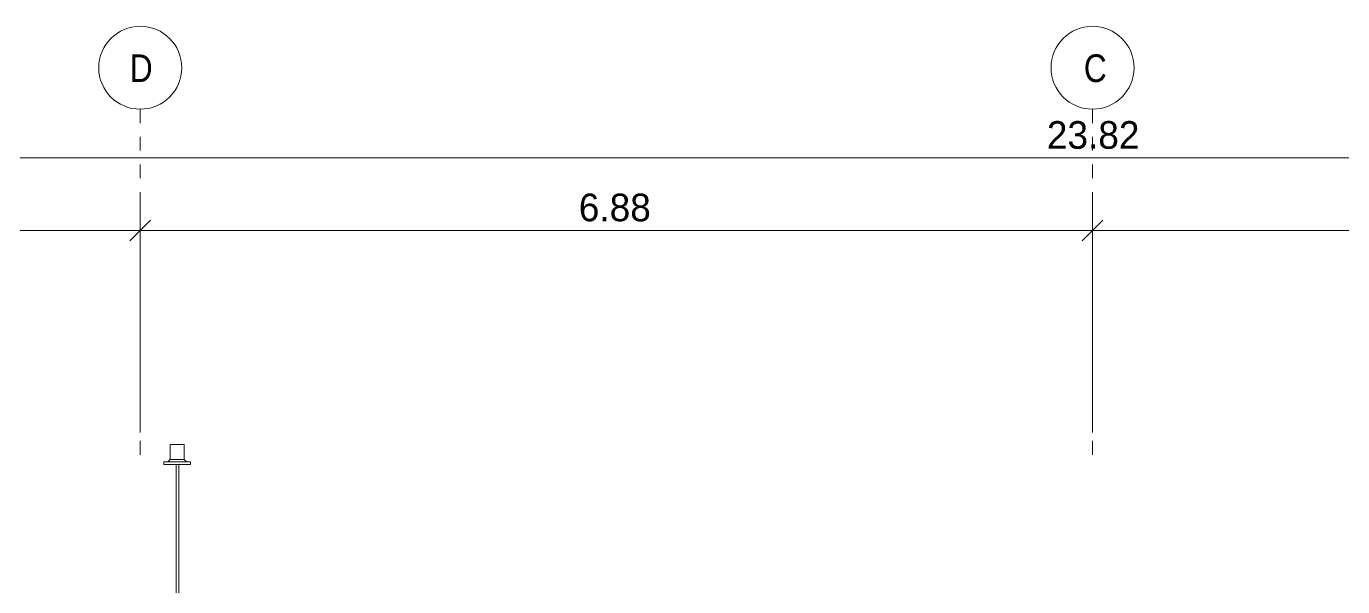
# Model space of a CAD drawing. Header units: metres. Extents: x -3 to 137, y -7 to 15.
# Drawn here: x 111.6 to 121.11, y 11.28 to 15.33 of the extents above; entities that cross this region are included whole.
import ezdxf

# ---------------------------------------------------------------- set-up
doc = ezdxf.new("R2010")
doc.units = ezdxf.units.M
doc.linetypes.add('Grid Line', pattern=[0.022225, 0.0127, -0.003175, 0.003175, -0.003175])
for name, color, linetype, lineweight in [('A-ANNO-DIMS', 7, 'Continuous', 9), ('A-ANNO-DIMS-100', 7, 'Continuous', 9), ('A-GENM', 7, 'Continuous', 9), ('S-GRID', 7, 'Continuous', 9), ('S-GRID-IDEN', 7, 'Continuous', 9)]:
    doc.layers.add(name, color=color, linetype=linetype, lineweight=lineweight)
doc.styles.add('Century Gothic_1', font='GOTHIC.TTF', dxfattribs={"height": 0.2})
doc.styles.add('Saira Condensed', font='SairaCondensed-Regular.ttf', dxfattribs={"height": 0.2})
doc.dimstyles.new('FCA_N_Cotas_E100', dxfattribs={"dimscale": 0.3048, "dimtxt": 0.208834, "dimasz": 0.492126, "dimexe": 0.656168, "dimexo": 0.656168, "dimgap": 0.032808, "dimtad": 1, "dimrnd": 0.01, "dimzin": 0, "dimdsep": 46, "dimtxsty": 'Century Gothic_1', "dimblk1": 'OBLIQUE', "dimblk2": 'OBLIQUE', "dimsah": 1, "dimcen": 0.09, "dimdle": 0.656168, "dimazin": 2, "dimtfac": 1, "dimtdec": 4, "dimtix": 1, "dimtmove": 0, "dimatfit": 3, "dimfxl": 1, "dimtvp": 1, "dimtolj": 1, "dimtzin": 0, "dimarcsym": 2})

# ---------------------------------------------------------------- blocks, each defined once
blk = doc.blocks.new('M_Escalera acceso cubierta - M_Escalera acceso cubierta-2778226-Elevation 6 - a')
at = {"layer": 'A-GENM', "color": 8, "true_color": 0x808080}
for p, q in [((-12.6825, 12.3068), (-12.6825, 12.1961)), ((-12.6825, 12.3068), (-12.6314, 12.3068)), ((-12.6314, 12.3068), (-12.5804, 12.3068)), ((-12.5804, 12.1961), (-12.5804, 12.3068)), ((-12.7278, 12.1794), (-12.7278, 12.1618)), ((-12.7278, 12.1794), (-12.6314, 12.1794)), ((-12.6825, 12.1961), (-12.6991, 12.1794)), ((-12.6825, 12.1961), (-12.6314, 12.1961)), ((-12.6314, 12.1961), (-12.5804, 12.1961)), ((-12.6314, 12.1794), (-12.5351, 12.1794)), ((-12.5638, 12.1794), (-12.5804, 12.1961)), ((-12.5351, 12.1618), (-12.5351, 12.1794)), ((-12.6314, 12.1618), (-12.7278, 12.1618)), ((-12.64, 12.1618), (-12.64, 10.9257)), ((-12.5351, 12.1618), (-12.6314, 12.1618)), ((-12.62, 10.9318), (-12.62, 12.1618))]:
    blk.add_line(p, q, dxfattribs=at)
blk = doc.blocks.new('Grid - 3mm-1144979-Elevation 6 - a')
at = {"layer": 'S-GRID-IDEN', "color": 253, "true_color": 0xaaaaaa}
blk.add_circle((5.9156, 15.032), 0.3, dxfattribs=at)
blk = doc.blocks.new('DIMBLOCK13-Elevation 6 - a')
at = {"layer": 'A-ANNO-DIMS-100'}
for p, q in [((119.3027, 13.8547), (119.3027, 14.0547)), ((126.2012, 13.8547), (126.2012, 14.0547)), ((126.2012, 13.8547), (119.3027, 13.8547)), ((119.3027, 13.8547), (119.3027, 12.392)), ((126.2012, 13.8547), (126.2012, 12.392))]:
    blk.add_line(p, q, dxfattribs=at)
at = {"layer": 'A-ANNO-DIMS-100', "lineweight": 35}
for p, q in [((119.3027, 13.8547), (119.3777, 13.9297)), ((126.2012, 13.8547), (126.2762, 13.9297)), ((119.3027, 13.8547), (119.2277, 13.7797)), ((126.2012, 13.8547), (126.1262, 13.7797))]:
    blk.add_line(p, q, dxfattribs=at)
at = {"layer": 'A-ANNO-DIMS-100', "color": 0, "insert": (122.4801, 14.1211), "char_height": 0.2, "width": 0.652357, "attachment_point": 1, "line_spacing_factor": 0.984502, "style": 'Century Gothic_1'}
blk.add_mtext('6.90', dxfattribs=at)
blk = doc.blocks.new('_Oblique')
at = {"color": 0, "linetype": 'ByBlock', "lineweight": -2}
blk.add_line((-0.5, -0.5), (0.5, 0.5), dxfattribs=at)
blk = doc.blocks.new('DIMBLOCK14-Elevation 6 - a')
at = {"layer": 'A-ANNO-DIMS-100'}
for p, q in [((112.4198, 13.8547), (112.4198, 14.0547)), ((119.3027, 13.8547), (119.3027, 14.0547)), ((119.3027, 13.8547), (112.4198, 13.8547)), ((112.4198, 13.8547), (112.4198, 12.392)), ((119.3027, 13.8547), (119.3027, 12.392))]:
    blk.add_line(p, q, dxfattribs=at)
at = {"layer": 'A-ANNO-DIMS-100', "lineweight": 35}
for p, q in [((112.4198, 13.8547), (112.4948, 13.9297)), ((119.3027, 13.8547), (119.3777, 13.9297)), ((112.4198, 13.8547), (112.3448, 13.7797)), ((119.3027, 13.8547), (119.2277, 13.7797))]:
    blk.add_line(p, q, dxfattribs=at)
at = {"layer": 'A-ANNO-DIMS-100', "color": 0, "insert": (115.5894, 14.1211), "char_height": 0.2, "width": 0.652357, "attachment_point": 1, "line_spacing_factor": 0.984502, "style": 'Century Gothic_1'}
blk.add_mtext('6.88', dxfattribs=at)
blk = doc.blocks.new('DIMBLOCK15-Elevation 6 - a')
at = {"layer": 'A-ANNO-DIMS-100'}
for p, q in [((107.4104, 13.8547), (107.4104, 14.0547)), ((112.4198, 13.8547), (112.4198, 14.0547)), ((112.4198, 13.8547), (107.2104, 13.8547)), ((107.4104, 13.8547), (107.4104, 12.392)), ((112.4198, 13.8547), (112.4198, 12.392))]:
    blk.add_line(p, q, dxfattribs=at)
at = {"layer": 'A-ANNO-DIMS-100', "lineweight": 35}
for p, q in [((107.4104, 13.8547), (107.4854, 13.9297)), ((112.4198, 13.8547), (112.4948, 13.9297)), ((107.4104, 13.8547), (107.3354, 13.7797)), ((112.4198, 13.8547), (112.3448, 13.7797))]:
    blk.add_line(p, q, dxfattribs=at)
at = {"layer": 'A-ANNO-DIMS-100', "color": 0, "insert": (109.6433, 14.1211), "char_height": 0.2, "width": 0.652357, "attachment_point": 1, "line_spacing_factor": 0.984502, "style": 'Century Gothic_1'}
blk.add_mtext('5.01', dxfattribs=at)
blk = doc.blocks.new('DIMBLOCK16-Elevation 6 - a')
at = {"layer": 'A-ANNO-DIMS-100'}
for p, q in [((107.4104, 14.3794), (107.4104, 14.5794)), ((131.2341, 14.3794), (131.2341, 14.5794)), ((107.2104, 14.3794), (131.4341, 14.3794)), ((107.4104, 14.3794), (107.4104, 12.392)), ((131.2341, 14.3794), (131.2341, 12.392))]:
    blk.add_line(p, q, dxfattribs=at)
at = {"layer": 'A-ANNO-DIMS-100', "lineweight": 35}
for p, q in [((107.4104, 14.3794), (107.3354, 14.3044)), ((107.4104, 14.3794), (107.4854, 14.4544)), ((131.2341, 14.3794), (131.1591, 14.3044)), ((131.2341, 14.3794), (131.3091, 14.4544))]:
    blk.add_line(p, q, dxfattribs=at)
at = {"layer": 'A-ANNO-DIMS-100', "color": 0, "insert": (118.9725, 14.6457), "char_height": 0.2, "width": 0.839312, "attachment_point": 1, "line_spacing_factor": 0.984502, "style": 'Century Gothic_1'}
blk.add_mtext('23.82', dxfattribs=at)

msp = doc.modelspace()

# ---------------------------------------------------------------- linework, layer by layer
at = {"layer": 'S-GRID', "color": 254, "linetype": 'Grid Line', "true_color": 0xd4d4d4}
for p, q in [((112.4198, 12.232), (112.4198, 14.732)), ((119.3027, 12.232), (119.3027, 14.732))]:
    msp.add_line(p, q, dxfattribs=at)

# ---------------------------------------------------------------- block references
at = {"layer": 'A-GENM', "color": 8, "true_color": 0x808080}
msp.add_blockref('M_Escalera acceso cubierta - M_Escalera acceso cubierta-2778226-Elevation 6 - a', (125.3185, 0), dxfattribs=at)
at = {"layer": 'S-GRID-IDEN', "color": 253, "true_color": 0xaaaaaa}
for p in [(106.5042, 0), (113.3871, 0)]:
    msp.add_blockref('Grid - 3mm-1144979-Elevation 6 - a', p, dxfattribs=at)

# ---------------------------------------------------------------- texts
at = {"layer": 'S-GRID-IDEN', "color": 253, "true_color": 0xaaaaaa, "char_height": 0.2, "attachment_point": 1, "style": 'Saira Condensed'}
for s, insert, width in [('D', (112.344, 15.1288), 0.176371), ('C', (119.2399, 15.1288), 0.144304)]:
    msp.add_mtext(s, dxfattribs=dict(at, insert=insert, width=width))

# ---------------------------------------------------------------- dimensions: what is measured, and where the dimension line sits
at = {"layer": 'A-ANNO-DIMS'}
for base, p1, p2, override, picture, middle in [((131.2341, 14.3794), (107.4104, 12.192), (131.2341, 12.192), {"dimpost": '<>', "dimfxl": 23.823665}, 'DIMBLOCK16-Elevation 6 - a', (119.3222, 14.4944)), ((107.4104, 13.8547), (112.4198, 12.192), (107.4104, 12.192), {"dimpost": '<>', "dimfxl": 5.009375}, 'DIMBLOCK15-Elevation 6 - a', (109.9151, 13.9697)), ((112.4198, 13.8547), (119.3027, 12.192), (112.4198, 12.192), {"dimpost": '<>', "dimfxl": 6.882891}, 'DIMBLOCK14-Elevation 6 - a', (115.8612, 13.9697)), ((119.3027, 13.8547), (126.2012, 12.192), (119.3027, 12.192), {"dimpost": '<>', "dimfxl": 6.898516}, 'DIMBLOCK13-Elevation 6 - a', (122.7519, 13.9697))]:
    dim = msp.add_linear_dim(base=base, p1=p1, p2=p2, dimstyle='FCA_N_Cotas_E100', override=override, dxfattribs=at)
    dim.commit()
    dim.dimension.update_dxf_attribs({"geometry": picture, "text_midpoint": middle})

doc.saveas('drawing.dxf')
